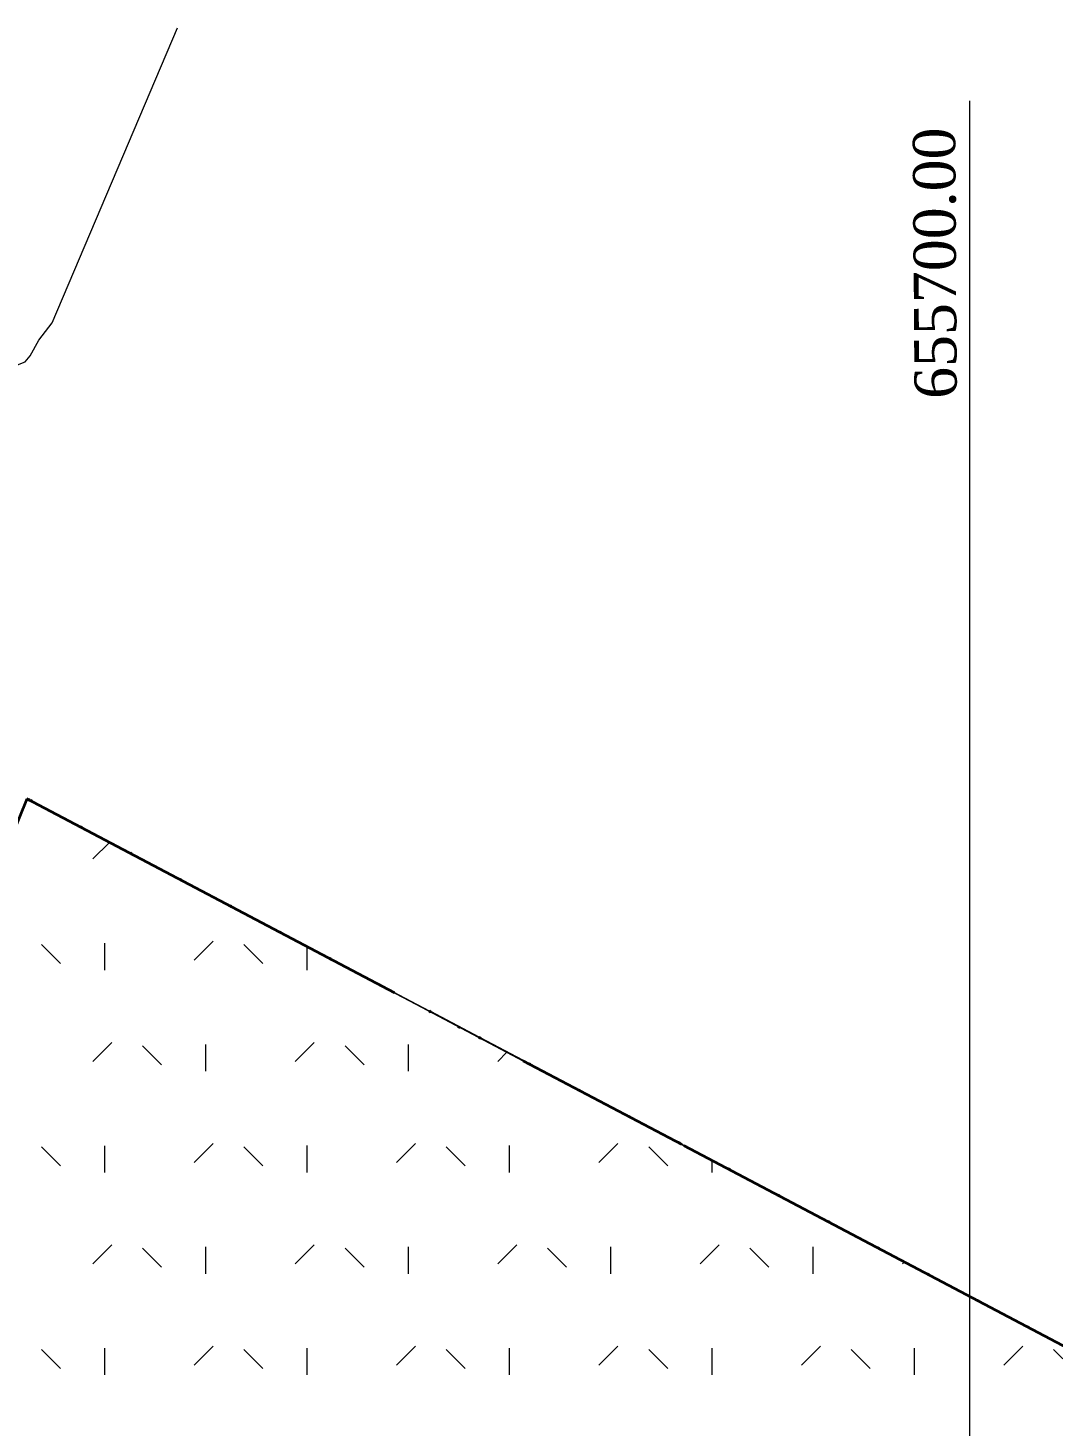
# Model space of a CAD drawing. Header units: metres. Extents: x -207 to 292, y -187 to 169.
# Drawn here: x -83.67 to -47.29, y 119.24 to 168.85 of the extents above; entities that cross this region are included whole.
import ezdxf

# ---------------------------------------------------------------- set-up
doc = ezdxf.new("R2010")
doc.units = ezdxf.units.M
doc.linetypes.add('IMPORT-IMPORT-LÍMITE2 _2_', pattern=[36.83, 6.35, -2.54, 0, -2.54, 25.4, 0, 0, 0])
for name, color, linetype, lineweight in [('A-GLAZ-CWMG', 7, 'Continuous', 9), ('ACHURADO', 7, 'Continuous', 9), ('C-TOPO', 7, 'Continuous', 9), ('C-TOPO-MAJR', 7, 'Continuous', 35), ('grilla', 7, 'Continuous', 9), ('linea propiedad', 7, 'IMPORT-IMPORT-LÍMITE2 _2_', 35)]:
    doc.layers.add(name, color=color, linetype=linetype, lineweight=lineweight)
doc.layers.add('PR10-ARQ-PL-001-Emplazamiento-C-1_dwg', color=7, linetype='Continuous', lineweight=9, true_color=0x767676)
doc.layers.add('TEXTO', color=5, linetype='Continuous', lineweight=9, true_color=0x0000ff)
doc.styles.add('Times New Roman_2', font='times.ttf', dxfattribs={"height": 1.5})

# ---------------------------------------------------------------- blocks, each defined once
blk = doc.blocks.new('PR10-ARQ-PL-001-Emplazamiento-C-1_dwg_Quad Corner Mullion - 50x50 mm-517351-PLANTA EMPLAZAMIENTO-674653-PLANTA EMPLAZAMIENTO ACTUALIZADO')
at = {"layer": 'A-GLAZ-CWMG', "flags": 128}
blk.add_lwpolyline([(0.025, 0.025), (-0.025, 0.025), (-0.025, -0.025), (0.025, -0.025)], close=True, dxfattribs=at)
blk = doc.blocks.new('PR10-ARQ-PL-001-Emplazamiento-C-1_dwg_Quad Corner Mullion - 50x50 mm-517358-PLANTA EMPLAZAMIENTO-674658-PLANTA EMPLAZAMIENTO ACTUALIZADO')
at = {"layer": 'A-GLAZ-CWMG', "flags": 128}
blk.add_lwpolyline([(0.025, 0.025), (0.025, -0.025), (-0.025, -0.025), (-0.025, 0.025)], close=True, dxfattribs=at)
blk = doc.blocks.new('PR10-ARQ-PL-001-Emplazamiento-C-1_dwg_Circular Mullion - 5mm-517344-PLANTA EMPLAZAMIENTO-674655-PLANTA EMPLAZAMIENTO ACTUALIZADO')
at = {"layer": 'A-GLAZ-CWMG', "flags": 128}
for points in [[(-84.442, 139.656), (-83.711, 141.464), (-83.713, 141.465), (-83.716, 141.466), (-84.446, 139.658), (-84.444, 139.657)], [(-84.444, 139.657), (-83.713, 141.465)]]:
    blk.add_lwpolyline(points, close=True, dxfattribs=at)
blk = doc.blocks.new('PR10-ARQ-PL-001-Emplazamiento-C-1_dwg_Circular Mullion - 5mm-532767-PLANTA EMPLAZAMIENTO-674680-PLANTA EMPLAZAMIENTO ACTUALIZADO')
at = {"layer": 'A-GLAZ-CWMG', "flags": 128}
for points in [[(-83.609, 141.446), (-83.573, 141.427), (-83.572, 141.429), (-83.57, 141.432), (-83.607, 141.451), (-83.608, 141.449)], [(-83.608, 141.449), (-83.572, 141.429)]]:
    blk.add_lwpolyline(points, close=True, dxfattribs=at)
blk = doc.blocks.new('PR10-ARQ-PL-001-Emplazamiento-C-1_dwg_Rectangular Mullion - 50 x 50 mm-517346-PLANTA EMPLAZAMIENTO-674657-PLANTA EMPLAZAMIENTO ACTUALIZADO')
at = {"layer": 'A-GLAZ-CWMG', "flags": 128}
blk.add_lwpolyline([(0.025, 0.025), (-0.025, 0.025), (-0.025, -0.025), (0.025, -0.025)], close=True, dxfattribs=at)
blk = doc.blocks.new('PR10-ARQ-PL-001-Emplazamiento-C-1_dwg_Rectangular Mullion - 50 x 50 mm-517357-PLANTA EMPLAZAMIENTO-674659-PLANTA EMPLAZAMIENTO ACTUALIZADO')
at = {"layer": 'A-GLAZ-CWMG', "flags": 128}
blk.add_lwpolyline([(0.025, 0.025), (0.025, -0.025), (-0.025, -0.025), (-0.025, 0.025)], close=True, dxfattribs=at)
blk = doc.blocks.new('PR10-ARQ-PL-001-Emplazamiento-C-1_dwg-674643-PLANTA EMPLAZAMIENTO ACTUALIZADO')
at = {"layer": 'ACHURADO'}
h = blk.add_hatch(dxfattribs=at)
h.set_pattern_fill('FP_1', color=256, style=0, pattern_type=2)
h.set_pattern_definition([(90, (-655750.258, -5498481.082), (-3.592, 3.592), [0.9525, -6.232]), (45, (-655750.258, -5498481.082), (-3.5921024484, 3.5921024484), [0.9525, -4.127]), (135, (-655750.258, -5498481.082), (-3.5921024484, -3.5921024484), [0.9525, -4.127])])
h.paths.add_polyline_path([(-161.771, -49.779), (-127.862, -43.679), (-120.948, -28.309), (-111.803, -11.418), (-104.331, 0.453), (-97.266, 16.755), (-92.284, 29.861), (-84.153, 48.383), (-83.895, 48.922), (-83.576, 49.56), (-83.246, 50.193), (-82.906, 50.82), (-82.555, 51.442), (-82.193, 52.057), (-81.821, 52.666), (-81.047, 53.865), (-80.645, 54.455), (-80.233, 55.037), (-79.811, 55.613), (-79.38, 56.182), (-75.091, 62.133), (-74.617, 62.76), (-74.134, 63.38), (-73.641, 63.992), (-73.138, 64.596), (-72.625, 65.192), (-72.103, 65.779), (-71.572, 66.359), (-70.664, 67.305), (-70.482, 67.491), (-69.923, 68.045), (-69.356, 68.589), (-68.78, 69.124), (-68.196, 69.65), (-67.003, 70.673), (-66.394, 71.17), (-65.778, 71.658), (-65.153, 72.136), (-64.522, 72.603), (-63.882, 73.061), (-63.236, 73.508), (-62.583, 73.945), (-61.922, 74.371), (-61.255, 74.787), (-60.582, 75.192), (-59.902, 75.586), (-59.306, 75.883), (-58.704, 76.167), (-58.097, 76.441), (-57.486, 76.702), (-56.869, 76.952), (-56.247, 77.19), (-55.621, 77.416), (-54.991, 77.63), (-54.357, 77.832), (-53.077, 78.199), (-52.433, 78.364), (-51.785, 78.517), (-51.134, 78.658), (-50.481, 78.785), (-49.826, 78.901), (-49.168, 79.003), (-48.509, 79.093), (-47.848, 79.171), (-47.185, 79.236), (-45.858, 79.327), (-45.193, 79.354), (-44.527, 79.367), (-43.862, 79.368), (-43.196, 79.357), (-42.531, 79.332), (-41.867, 79.295), (-41.203, 79.245), (-40.54, 79.183), (-39.879, 79.108), (-39.219, 79.02), (-38.562, 78.919), (-37.906, 78.806), (-37.252, 78.68), (-36.601, 78.542), (-35.953, 78.392), (-35.308, 78.229), (-34.666, 78.053), (47.551, 57.663), (47.81, 57.578), (48.073, 57.505), (48.338, 57.445), (48.607, 57.396), (48.877, 57.361), (49.148, 57.338), (49.421, 57.327), (49.693, 57.329), (49.966, 57.344), (50.237, 57.372), (50.506, 57.412), (50.774, 57.464), (51.038, 57.529), (51.3, 57.606), (51.811, 57.797), (52.059, 57.909), (52.301, 58.033), (52.538, 58.169), (52.768, 58.315), (52.991, 58.471), (53.207, 58.638), (53.414, 58.815), (53.614, 59.001), (53.804, 59.196), (53.985, 59.4), (54.156, 59.612), (54.318, 59.831), (54.469, 60.058), (54.609, 60.292), (54.738, 60.532), (54.856, 60.778), (54.962, 61.028), (55.057, 61.284), (55.14, 61.544), (55.21, 61.807), (55.269, 62.073), (55.314, 62.342), (55.348, 62.613), (55.368, 62.884), (55.486, 68.004), (-83.704, 141.488), (-151.221, -23.933)])
h.paths.add_polyline_path([(-98.109, 19.735), (-100.027, 20.525), (-97.678, 26.227), (-95.761, 25.431), (-97.988, 20.027)])
h.paths.add_polyline_path([(-94.264, 28.288), (-97.543, 29.64), (-95.193, 35.341), (-91.917, 33.984), (-94.257, 28.306)])
h.paths.add_polyline_path([(-88.37, 41.33), (-91.648, 42.682), (-89.298, 48.383), (-86.02, 47.032), (-88.359, 41.356)])
h.paths.add_polyline_path([(-107.511, 62.681), (-109.81, 61.362), (-111.554, 61.194), (-112.168, 61.108), (-111.143, 62.121), (-109.024, 62.933)])
h.paths.add_polyline_path([(-107.511, 62.681), (-104.877, 62.965), (-103.986, 62.697), (-104.876, 62.403)])
h.paths.add_polyline_path([(-106.042, 59.476), (-106.66, 60.171), (-107.511, 62.681), (-106.15, 60.408)])
h.paths.add_polyline_path([(-97.117, 62.944), (-99.416, 61.625), (-101.16, 61.457), (-101.774, 61.371), (-100.749, 62.384), (-98.63, 63.196)])
h.paths.add_polyline_path([(-95.648, 59.739), (-96.266, 60.434), (-97.117, 62.944), (-95.756, 60.671)])
h.paths.add_polyline_path([(-94.482, 62.666), (-97.117, 62.944), (-94.483, 63.228), (-93.592, 62.96)])
h.paths.add_polyline_path([(-104.12, 64.725), (-104.103, 64.74), (-104.082, 64.735)])
h.paths.add_polyline_path([(-103.959, 75.174), (-101.325, 75.458), (-100.433, 75.19), (-101.324, 74.896)])
h.paths.add_polyline_path([(-108.615, 73.601), (-107.591, 74.613), (-105.472, 75.426), (-103.959, 75.174), (-106.258, 73.855), (-108.002, 73.687)])
h.paths.add_polyline_path([(-100.567, 77.218), (-100.55, 77.233), (-100.53, 77.228)])
at = {"layer": 'C-TOPO', "flags": 128}
for points in [[(-83.704, 141.488), (-81.841, 140.505), (-81.731, 140.447), (-80.574, 139.836), (-80.333, 139.709), (-79.107, 139.061), (-78.734, 138.865), (-77.063, 137.982), (-74.237, 136.49), (-71.51, 135.051), (-70.849, 134.702), (-69.909, 134.205), (-65.48, 131.867), (-65.113, 131.673), (-64.893, 131.557), (-62.247, 130.16), (-61.796, 129.922), (-61.392, 129.709), (-59.53, 128.726), (-58.735, 128.306), (-58.323, 128.088), (-58.031, 127.934), (-57.307, 127.552), (-57.004, 127.392), (-56.299, 127.02), (-54.787, 126.222), (-54.254, 125.94), (-52.921, 125.237), (-52.055, 124.779), (-51.492, 124.482), (-41.665, 119.294)], [(-41.665, 119.294), (-51.492, 124.482), (-52.055, 124.779), (-52.921, 125.237), (-54.254, 125.94), (-54.787, 126.222), (-56.299, 127.02), (-57.004, 127.392), (-57.307, 127.552), (-58.031, 127.934), (-58.323, 128.088), (-58.735, 128.306), (-59.53, 128.726), (-61.392, 129.709), (-61.796, 129.922), (-62.247, 130.16), (-64.893, 131.557), (-65.113, 131.673), (-65.48, 131.867), (-69.909, 134.205), (-70.849, 134.702), (-71.51, 135.051), (-74.237, 136.49), (-77.063, 137.982), (-78.734, 138.865), (-79.107, 139.061), (-80.333, 139.709), (-80.574, 139.836), (-81.731, 140.447), (-81.841, 140.505), (-83.704, 141.488)]]:
    blk.add_lwpolyline(points, dxfattribs=at)
at = {"layer": 'C-TOPO-MAJR', "color": 1, "lineweight": 9, "true_color": 0xff0000, "flags": 128}
blk.add_lwpolyline([(-103.75, 164.108), (-100.654, 162.691), (-100.395, 162.102), (-97.693, 160.017), (-97.487, 159.772), (-96.809, 159.028), (-96.7, 158.997), (-94.947, 156.534), (-93.647, 155.223), (-85.556, 155.584), (-84.31, 156.787), (-83.768, 157), (-83.588, 157.207), (-83.277, 157.771), (-82.813, 158.377), (-78.362, 168.845)], dxfattribs=at)
at = {"layer": 'grilla'}
blk.add_line((-50.258, 166.258), (-50.258, -114.169), dxfattribs=at)
at = {"layer": 'linea propiedad', "flags": 128}
blk.add_lwpolyline([(143.795, -0.255), (151.813, 17.148), (-83.704, 141.488), (-161.771, -49.779), (-137.14, -85.351), (-83.167, -127.74), (-59.701, -140.481)], dxfattribs=at)
at = {"extrusion": (0, 0, -1), "rotation": 27.82712556350956}
for name, p in [('PR10-ARQ-PL-001-Emplazamiento-C-1_dwg_Quad Corner Mullion - 50x50 mm-517351-PLANTA EMPLAZAMIENTO-674653-PLANTA EMPLAZAMIENTO ACTUALIZADO', (83.63, 141.46)), ('PR10-ARQ-PL-001-Emplazamiento-C-1_dwg_Quad Corner Mullion - 50x50 mm-517358-PLANTA EMPLAZAMIENTO-674658-PLANTA EMPLAZAMIENTO ACTUALIZADO', (83.63, 141.46)), ('PR10-ARQ-PL-001-Emplazamiento-C-1_dwg_Rectangular Mullion - 50 x 50 mm-517346-PLANTA EMPLAZAMIENTO-674657-PLANTA EMPLAZAMIENTO ACTUALIZADO', (83.549, 141.418)), ('PR10-ARQ-PL-001-Emplazamiento-C-1_dwg_Rectangular Mullion - 50 x 50 mm-517357-PLANTA EMPLAZAMIENTO-674659-PLANTA EMPLAZAMIENTO ACTUALIZADO', (83.549, 141.418)), ('PR10-ARQ-PL-001-Emplazamiento-C-1_dwg_Rectangular Mullion - 50 x 50 mm-517346-PLANTA EMPLAZAMIENTO-674657-PLANTA EMPLAZAMIENTO ACTUALIZADO', (81.781, 140.484)), ('PR10-ARQ-PL-001-Emplazamiento-C-1_dwg_Rectangular Mullion - 50 x 50 mm-517357-PLANTA EMPLAZAMIENTO-674659-PLANTA EMPLAZAMIENTO ACTUALIZADO', (81.781, 140.484)), ('PR10-ARQ-PL-001-Emplazamiento-C-1_dwg_Rectangular Mullion - 50 x 50 mm-517346-PLANTA EMPLAZAMIENTO-674657-PLANTA EMPLAZAMIENTO ACTUALIZADO', (80.012, 139.55)), ('PR10-ARQ-PL-001-Emplazamiento-C-1_dwg_Rectangular Mullion - 50 x 50 mm-517357-PLANTA EMPLAZAMIENTO-674659-PLANTA EMPLAZAMIENTO ACTUALIZADO', (80.012, 139.55)), ('PR10-ARQ-PL-001-Emplazamiento-C-1_dwg_Rectangular Mullion - 50 x 50 mm-517346-PLANTA EMPLAZAMIENTO-674657-PLANTA EMPLAZAMIENTO ACTUALIZADO', (78.243, 138.617)), ('PR10-ARQ-PL-001-Emplazamiento-C-1_dwg_Rectangular Mullion - 50 x 50 mm-517357-PLANTA EMPLAZAMIENTO-674659-PLANTA EMPLAZAMIENTO ACTUALIZADO', (78.243, 138.617)), ('PR10-ARQ-PL-001-Emplazamiento-C-1_dwg_Rectangular Mullion - 50 x 50 mm-517346-PLANTA EMPLAZAMIENTO-674657-PLANTA EMPLAZAMIENTO ACTUALIZADO', (76.475, 137.683)), ('PR10-ARQ-PL-001-Emplazamiento-C-1_dwg_Rectangular Mullion - 50 x 50 mm-517357-PLANTA EMPLAZAMIENTO-674659-PLANTA EMPLAZAMIENTO ACTUALIZADO', (76.475, 137.683)), ('PR10-ARQ-PL-001-Emplazamiento-C-1_dwg_Rectangular Mullion - 50 x 50 mm-517346-PLANTA EMPLAZAMIENTO-674657-PLANTA EMPLAZAMIENTO ACTUALIZADO', (74.706, 136.75)), ('PR10-ARQ-PL-001-Emplazamiento-C-1_dwg_Rectangular Mullion - 50 x 50 mm-517357-PLANTA EMPLAZAMIENTO-674659-PLANTA EMPLAZAMIENTO ACTUALIZADO', (74.706, 136.75)), ('PR10-ARQ-PL-001-Emplazamiento-C-1_dwg_Rectangular Mullion - 50 x 50 mm-517346-PLANTA EMPLAZAMIENTO-674657-PLANTA EMPLAZAMIENTO ACTUALIZADO', (72.937, 135.816)), ('PR10-ARQ-PL-001-Emplazamiento-C-1_dwg_Rectangular Mullion - 50 x 50 mm-517357-PLANTA EMPLAZAMIENTO-674659-PLANTA EMPLAZAMIENTO ACTUALIZADO', (72.937, 135.816)), ('PR10-ARQ-PL-001-Emplazamiento-C-1_dwg_Rectangular Mullion - 50 x 50 mm-517346-PLANTA EMPLAZAMIENTO-674657-PLANTA EMPLAZAMIENTO ACTUALIZADO', (71.168, 134.882)), ('PR10-ARQ-PL-001-Emplazamiento-C-1_dwg_Rectangular Mullion - 50 x 50 mm-517357-PLANTA EMPLAZAMIENTO-674659-PLANTA EMPLAZAMIENTO ACTUALIZADO', (71.168, 134.882)), ('PR10-ARQ-PL-001-Emplazamiento-C-1_dwg_Rectangular Mullion - 50 x 50 mm-517346-PLANTA EMPLAZAMIENTO-674657-PLANTA EMPLAZAMIENTO ACTUALIZADO', (69.4, 133.949)), ('PR10-ARQ-PL-001-Emplazamiento-C-1_dwg_Rectangular Mullion - 50 x 50 mm-517357-PLANTA EMPLAZAMIENTO-674659-PLANTA EMPLAZAMIENTO ACTUALIZADO', (69.4, 133.949)), ('PR10-ARQ-PL-001-Emplazamiento-C-1_dwg_Rectangular Mullion - 50 x 50 mm-517346-PLANTA EMPLAZAMIENTO-674657-PLANTA EMPLAZAMIENTO ACTUALIZADO', (67.631, 133.015)), ('PR10-ARQ-PL-001-Emplazamiento-C-1_dwg_Rectangular Mullion - 50 x 50 mm-517357-PLANTA EMPLAZAMIENTO-674659-PLANTA EMPLAZAMIENTO ACTUALIZADO', (67.631, 133.015)), ('PR10-ARQ-PL-001-Emplazamiento-C-1_dwg_Rectangular Mullion - 50 x 50 mm-517346-PLANTA EMPLAZAMIENTO-674657-PLANTA EMPLAZAMIENTO ACTUALIZADO', (65.862, 132.082)), ('PR10-ARQ-PL-001-Emplazamiento-C-1_dwg_Rectangular Mullion - 50 x 50 mm-517357-PLANTA EMPLAZAMIENTO-674659-PLANTA EMPLAZAMIENTO ACTUALIZADO', (65.862, 132.082)), ('PR10-ARQ-PL-001-Emplazamiento-C-1_dwg_Rectangular Mullion - 50 x 50 mm-517346-PLANTA EMPLAZAMIENTO-674657-PLANTA EMPLAZAMIENTO ACTUALIZADO', (64.094, 131.148)), ('PR10-ARQ-PL-001-Emplazamiento-C-1_dwg_Rectangular Mullion - 50 x 50 mm-517357-PLANTA EMPLAZAMIENTO-674659-PLANTA EMPLAZAMIENTO ACTUALIZADO', (64.094, 131.148)), ('PR10-ARQ-PL-001-Emplazamiento-C-1_dwg_Rectangular Mullion - 50 x 50 mm-517346-PLANTA EMPLAZAMIENTO-674657-PLANTA EMPLAZAMIENTO ACTUALIZADO', (62.325, 130.214)), ('PR10-ARQ-PL-001-Emplazamiento-C-1_dwg_Rectangular Mullion - 50 x 50 mm-517357-PLANTA EMPLAZAMIENTO-674659-PLANTA EMPLAZAMIENTO ACTUALIZADO', (62.325, 130.214)), ('PR10-ARQ-PL-001-Emplazamiento-C-1_dwg_Rectangular Mullion - 50 x 50 mm-517346-PLANTA EMPLAZAMIENTO-674657-PLANTA EMPLAZAMIENTO ACTUALIZADO', (60.556, 129.281)), ('PR10-ARQ-PL-001-Emplazamiento-C-1_dwg_Rectangular Mullion - 50 x 50 mm-517357-PLANTA EMPLAZAMIENTO-674659-PLANTA EMPLAZAMIENTO ACTUALIZADO', (60.556, 129.281)), ('PR10-ARQ-PL-001-Emplazamiento-C-1_dwg_Rectangular Mullion - 50 x 50 mm-517346-PLANTA EMPLAZAMIENTO-674657-PLANTA EMPLAZAMIENTO ACTUALIZADO', (58.787, 128.347)), ('PR10-ARQ-PL-001-Emplazamiento-C-1_dwg_Rectangular Mullion - 50 x 50 mm-517357-PLANTA EMPLAZAMIENTO-674659-PLANTA EMPLAZAMIENTO ACTUALIZADO', (58.787, 128.347)), ('PR10-ARQ-PL-001-Emplazamiento-C-1_dwg_Rectangular Mullion - 50 x 50 mm-517346-PLANTA EMPLAZAMIENTO-674657-PLANTA EMPLAZAMIENTO ACTUALIZADO', (57.019, 127.413)), ('PR10-ARQ-PL-001-Emplazamiento-C-1_dwg_Rectangular Mullion - 50 x 50 mm-517357-PLANTA EMPLAZAMIENTO-674659-PLANTA EMPLAZAMIENTO ACTUALIZADO', (57.019, 127.413)), ('PR10-ARQ-PL-001-Emplazamiento-C-1_dwg_Rectangular Mullion - 50 x 50 mm-517346-PLANTA EMPLAZAMIENTO-674657-PLANTA EMPLAZAMIENTO ACTUALIZADO', (55.25, 126.48)), ('PR10-ARQ-PL-001-Emplazamiento-C-1_dwg_Rectangular Mullion - 50 x 50 mm-517357-PLANTA EMPLAZAMIENTO-674659-PLANTA EMPLAZAMIENTO ACTUALIZADO', (55.25, 126.48)), ('PR10-ARQ-PL-001-Emplazamiento-C-1_dwg_Rectangular Mullion - 50 x 50 mm-517346-PLANTA EMPLAZAMIENTO-674657-PLANTA EMPLAZAMIENTO ACTUALIZADO', (53.481, 125.546)), ('PR10-ARQ-PL-001-Emplazamiento-C-1_dwg_Rectangular Mullion - 50 x 50 mm-517357-PLANTA EMPLAZAMIENTO-674659-PLANTA EMPLAZAMIENTO ACTUALIZADO', (53.481, 125.546)), ('PR10-ARQ-PL-001-Emplazamiento-C-1_dwg_Rectangular Mullion - 50 x 50 mm-517346-PLANTA EMPLAZAMIENTO-674657-PLANTA EMPLAZAMIENTO ACTUALIZADO', (51.712, 124.613)), ('PR10-ARQ-PL-001-Emplazamiento-C-1_dwg_Rectangular Mullion - 50 x 50 mm-517357-PLANTA EMPLAZAMIENTO-674659-PLANTA EMPLAZAMIENTO ACTUALIZADO', (51.712, 124.613)), ('PR10-ARQ-PL-001-Emplazamiento-C-1_dwg_Rectangular Mullion - 50 x 50 mm-517346-PLANTA EMPLAZAMIENTO-674657-PLANTA EMPLAZAMIENTO ACTUALIZADO', (49.944, 123.679)), ('PR10-ARQ-PL-001-Emplazamiento-C-1_dwg_Rectangular Mullion - 50 x 50 mm-517357-PLANTA EMPLAZAMIENTO-674659-PLANTA EMPLAZAMIENTO ACTUALIZADO', (49.944, 123.679)), ('PR10-ARQ-PL-001-Emplazamiento-C-1_dwg_Rectangular Mullion - 50 x 50 mm-517346-PLANTA EMPLAZAMIENTO-674657-PLANTA EMPLAZAMIENTO ACTUALIZADO', (48.175, 122.745)), ('PR10-ARQ-PL-001-Emplazamiento-C-1_dwg_Rectangular Mullion - 50 x 50 mm-517357-PLANTA EMPLAZAMIENTO-674659-PLANTA EMPLAZAMIENTO ACTUALIZADO', (48.175, 122.745))]:
    blk.add_blockref(name, p, dxfattribs=at)
blk.add_blockref('PR10-ARQ-PL-001-Emplazamiento-C-1_dwg_Circular Mullion - 5mm-532767-PLANTA EMPLAZAMIENTO-674680-PLANTA EMPLAZAMIENTO ACTUALIZADO', (0, 0))
blk.add_blockref('PR10-ARQ-PL-001-Emplazamiento-C-1_dwg_Circular Mullion - 5mm-532767-PLANTA EMPLAZAMIENTO-674680-PLANTA EMPLAZAMIENTO ACTUALIZADO', (0, 0))
blk.add_blockref('PR10-ARQ-PL-001-Emplazamiento-C-1_dwg_Circular Mullion - 5mm-532767-PLANTA EMPLAZAMIENTO-674680-PLANTA EMPLAZAMIENTO ACTUALIZADO', (0, 0))
for p, rotation in [((-231.036, 71.577), 264.1728744364905), ((-231.036, 71.577), 264.1728744364905), ((-231.036, 71.577), 264.1728744364905), ((-229.267, 70.644), 264.17287443649), ((-229.267, 70.644), 264.1728744364904), ((-229.267, 70.644), 264.1728744364904), ((-227.499, 69.71), 264.1728744364909), ((-227.499, 69.71), 264.1728744364905), ((-227.499, 69.71), 264.1728744364905), ((-225.73, 68.777), 264.17287443649), ((-225.73, 68.777), 264.17287443649), ((-225.73, 68.777), 264.17287443649), ((-223.961, 67.843), 264.1728744364909), ((-223.961, 67.843), 264.1728744364909), ((-223.961, 67.843), 264.1728744364909), ((-222.193, 66.909), 264.1728744364899), ((-222.193, 66.909), 264.1728744364899), ((-222.193, 66.909), 264.1728744364899), ((-220.424, 65.976), 264.1728744364909), ((-220.424, 65.976), 264.1728744364909), ((-220.424, 65.976), 264.1728744364909), ((-218.655, 65.042), 264.17287443649), ((-218.655, 65.042), 264.17287443649), ((-218.655, 65.042), 264.17287443649), ((-216.886, 64.109), 264.1728744364904), ((-216.886, 64.109), 264.1728744364904), ((-216.886, 64.109), 264.1728744364904), ((-215.118, 63.175), 264.1728744364909), ((-215.118, 63.175), 264.1728744364909), ((-215.118, 63.175), 264.1728744364909), ((-213.349, 62.241), 264.17287443649), ((-213.349, 62.241), 264.1728744364899), ((-213.349, 62.241), 264.1728744364899), ((-211.58, 61.308), 264.1728744364909), ((-211.58, 61.308), 264.1728744364909), ((-211.58, 61.308), 264.1728744364909), ((-209.811, 60.374), 264.1728744364899), ((-209.811, 60.374), 264.1728744364899), ((-209.811, 60.374), 264.1728744364899), ((-208.043, 59.441), 264.1728744364909), ((-208.043, 59.441), 264.1728744364909), ((-208.043, 59.441), 264.1728744364909), ((-206.274, 58.507), 264.17287443649), ((-206.274, 58.507), 264.17287443649), ((-206.274, 58.507), 264.17287443649), ((-204.505, 57.573), 264.1728744364909), ((-204.505, 57.573), 264.1728744364909), ((-204.505, 57.573), 264.1728744364904), ((-202.737, 56.64), 264.17287443649), ((-202.737, 56.64), 264.17287443649), ((-202.737, 56.64), 264.1728744364904), ((-200.968, 55.706), 264.1728744364908), ((-200.968, 55.706), 264.1728744364908), ((-200.968, 55.706), 264.1728744364908), ((-199.199, 54.772), 264.17287443649), ((-199.199, 54.772), 264.17287443649), ((-199.199, 54.772), 264.17287443649), ((-197.43, 53.839), 264.1728744364904), ((-197.43, 53.839), 264.1728744364904), ((-197.43, 53.839), 264.1728744364904), ((-195.662, 52.905), 264.1728744364905), ((-195.662, 52.905), 264.1728744364905), ((-195.662, 52.905), 264.1728744364905)]:
    blk.add_blockref('PR10-ARQ-PL-001-Emplazamiento-C-1_dwg_Circular Mullion - 5mm-517344-PLANTA EMPLAZAMIENTO-674655-PLANTA EMPLAZAMIENTO ACTUALIZADO', p, dxfattribs=dict(rotation=rotation))
at = {"layer": 'TEXTO', "color": 7, "insert": (-52.208, 155.679), "char_height": 1.5, "width": 11.53286, "attachment_point": 1, "rotation": 90.3432, "line_spacing_factor": 1.029793, "style": 'Times New Roman_2'}
blk.add_mtext('655700.00', dxfattribs=at)
blk = doc.blocks.new('Quad Corner Mullion - 50x50 mm-517351-PLANTA EMPLAZAMIENTO ACTUALIZADO')
at = {"layer": 'A-GLAZ-CWMG'}
for p, q in [((0.025, 0.025), (-0.025, 0.025)), ((-0.025, 0.025), (-0.025, -0.025)), ((0.025, -0.025), (0.025, 0.025)), ((-0.025, -0.025), (0.025, -0.025))]:
    blk.add_line(p, q, dxfattribs=at)
blk = doc.blocks.new('Quad Corner Mullion - 50x50 mm-517358-PLANTA EMPLAZAMIENTO ACTUALIZADO')
at = {"layer": 'A-GLAZ-CWMG'}
for p, q in [((-0.025, -0.025), (-0.025, 0.025)), ((-0.025, 0.025), (0.025, 0.025)), ((0.025, 0.025), (0.025, -0.025)), ((0.025, -0.025), (-0.025, -0.025))]:
    blk.add_line(p, q, dxfattribs=at)
blk = doc.blocks.new('Circular Mullion - 5mm-517344-PLANTA EMPLAZAMIENTO ACTUALIZADO')
at = {"layer": 'A-GLAZ-CWMG'}
for p, q in [((-83.716, 141.466), (-84.446, 139.658)), ((-84.444, 139.657), (-83.713, 141.465)), ((-83.713, 141.465), (-84.444, 139.657)), ((-84.442, 139.656), (-83.711, 141.464)), ((-83.713, 141.465), (-83.716, 141.466)), ((-83.711, 141.464), (-83.713, 141.465)), ((-84.446, 139.658), (-84.444, 139.657)), ((-84.444, 139.657), (-84.442, 139.656))]:
    blk.add_line(p, q, dxfattribs=at)
blk = doc.blocks.new('Circular Mullion - 5mm-532767-PLANTA EMPLAZAMIENTO ACTUALIZADO')
at = {"layer": 'A-GLAZ-CWMG'}
for p, q in [((-83.608, 141.449), (-83.609, 141.446)), ((-83.609, 141.446), (-83.573, 141.427)), ((-83.607, 141.451), (-83.608, 141.449)), ((-83.608, 141.449), (-83.572, 141.429)), ((-83.572, 141.429), (-83.608, 141.449)), ((-83.57, 141.432), (-83.607, 141.451)), ((-83.573, 141.427), (-83.572, 141.429)), ((-83.572, 141.429), (-83.57, 141.432))]:
    blk.add_line(p, q, dxfattribs=at)
blk = doc.blocks.new('Rectangular Mullion - 50 x 50 mm-517346-PLANTA EMPLAZAMIENTO ACTUALIZADO')
at = {"layer": 'A-GLAZ-CWMG'}
for p, q in [((0.025, 0.025), (-0.025, 0.025)), ((-0.025, 0.025), (-0.025, -0.025)), ((0.025, -0.025), (0.025, 0.025)), ((-0.025, -0.025), (0.025, -0.025))]:
    blk.add_line(p, q, dxfattribs=at)
blk = doc.blocks.new('Rectangular Mullion - 50 x 50 mm-517357-PLANTA EMPLAZAMIENTO ACTUALIZADO')
at = {"layer": 'A-GLAZ-CWMG'}
for p, q in [((-0.025, -0.025), (-0.025, 0.025)), ((-0.025, 0.025), (0.025, 0.025)), ((0.025, 0.025), (0.025, -0.025)), ((0.025, -0.025), (-0.025, -0.025))]:
    blk.add_line(p, q, dxfattribs=at)

msp = doc.modelspace()

# ---------------------------------------------------------------- linework, layer by layer
at = {"layer": 'C-TOPO'}
for p, q in [((-83.704, 141.488), (-81.841, 140.505)), ((-81.841, 140.505), (-83.704, 141.488)), ((-81.841, 140.505), (-81.731, 140.447)), ((-81.731, 140.447), (-81.841, 140.505)), ((-81.731, 140.447), (-80.574, 139.836)), ((-80.574, 139.836), (-81.731, 140.447)), ((-80.574, 139.836), (-80.333, 139.709)), ((-80.333, 139.709), (-80.574, 139.836)), ((-80.333, 139.709), (-79.107, 139.061)), ((-79.107, 139.061), (-80.333, 139.709)), ((-79.107, 139.061), (-78.734, 138.865)), ((-78.734, 138.865), (-79.107, 139.061)), ((-78.734, 138.865), (-77.063, 137.982)), ((-77.063, 137.982), (-78.734, 138.865)), ((-77.063, 137.982), (-74.237, 136.49)), ((-74.237, 136.49), (-77.063, 137.982)), ((-74.237, 136.49), (-71.51, 135.051)), ((-71.51, 135.051), (-74.237, 136.49)), ((-71.51, 135.051), (-70.849, 134.702)), ((-70.849, 134.702), (-71.51, 135.051)), ((-70.849, 134.702), (-69.909, 134.205)), ((-69.909, 134.205), (-70.849, 134.702)), ((-69.909, 134.205), (-65.48, 131.867)), ((-65.48, 131.867), (-69.909, 134.205)), ((-65.48, 131.867), (-65.113, 131.673)), ((-65.113, 131.673), (-65.48, 131.867)), ((-65.113, 131.673), (-64.893, 131.557)), ((-64.893, 131.557), (-65.113, 131.673)), ((-64.893, 131.557), (-62.247, 130.16)), ((-62.247, 130.16), (-64.893, 131.557)), ((-62.247, 130.16), (-61.796, 129.922)), ((-61.796, 129.922), (-62.247, 130.16)), ((-61.796, 129.922), (-61.392, 129.709)), ((-61.392, 129.709), (-61.796, 129.922)), ((-61.392, 129.709), (-59.53, 128.726)), ((-59.53, 128.726), (-61.392, 129.709)), ((-59.53, 128.726), (-58.735, 128.306)), ((-58.735, 128.306), (-59.53, 128.726)), ((-58.735, 128.306), (-58.323, 128.088)), ((-58.323, 128.088), (-58.735, 128.306)), ((-58.323, 128.088), (-58.031, 127.934)), ((-58.031, 127.934), (-58.323, 128.088)), ((-58.031, 127.934), (-57.307, 127.552)), ((-57.307, 127.552), (-58.031, 127.934)), ((-57.307, 127.552), (-57.004, 127.392)), ((-57.004, 127.392), (-57.307, 127.552)), ((-57.004, 127.392), (-56.299, 127.02)), ((-56.299, 127.02), (-57.004, 127.392)), ((-56.299, 127.02), (-54.787, 126.222)), ((-54.787, 126.222), (-56.299, 127.02)), ((-54.787, 126.222), (-54.254, 125.94)), ((-54.254, 125.94), (-54.787, 126.222)), ((-54.254, 125.94), (-52.921, 125.237)), ((-52.921, 125.237), (-54.254, 125.94)), ((-52.921, 125.237), (-52.055, 124.779)), ((-52.055, 124.779), (-52.921, 125.237)), ((-52.055, 124.779), (-51.492, 124.482)), ((-51.492, 124.482), (-52.055, 124.779)), ((-51.492, 124.482), (-41.665, 119.294)), ((-41.665, 119.294), (-51.492, 124.482))]:
    msp.add_line(p, q, dxfattribs=at)
at = {"layer": 'C-TOPO-MAJR', "color": 1, "lineweight": 9, "true_color": 0xff0000, "flags": 128}
msp.add_lwpolyline([(-103.75, 164.108), (-100.654, 162.691), (-100.395, 162.102), (-97.693, 160.017), (-97.487, 159.772), (-96.809, 159.028), (-96.7, 158.997), (-94.947, 156.534), (-93.647, 155.223), (-85.556, 155.584), (-84.31, 156.787), (-83.768, 157), (-83.588, 157.207), (-83.277, 157.771), (-82.813, 158.377), (-78.362, 168.845)], dxfattribs=at)

# ---------------------------------------------------------------- block references
at = {"layer": 'A-GLAZ-CWMG', "extrusion": (0, 0, -1), "rotation": 27.82712556350956}
for name, p in [('Quad Corner Mullion - 50x50 mm-517351-PLANTA EMPLAZAMIENTO ACTUALIZADO', (83.63, 141.46)), ('Quad Corner Mullion - 50x50 mm-517358-PLANTA EMPLAZAMIENTO ACTUALIZADO', (83.63, 141.46)), ('Rectangular Mullion - 50 x 50 mm-517346-PLANTA EMPLAZAMIENTO ACTUALIZADO', (83.549, 141.418)), ('Rectangular Mullion - 50 x 50 mm-517357-PLANTA EMPLAZAMIENTO ACTUALIZADO', (83.549, 141.418)), ('Rectangular Mullion - 50 x 50 mm-517346-PLANTA EMPLAZAMIENTO ACTUALIZADO', (81.781, 140.484)), ('Rectangular Mullion - 50 x 50 mm-517357-PLANTA EMPLAZAMIENTO ACTUALIZADO', (81.781, 140.484)), ('Rectangular Mullion - 50 x 50 mm-517346-PLANTA EMPLAZAMIENTO ACTUALIZADO', (80.012, 139.55)), ('Rectangular Mullion - 50 x 50 mm-517357-PLANTA EMPLAZAMIENTO ACTUALIZADO', (80.012, 139.55)), ('Rectangular Mullion - 50 x 50 mm-517346-PLANTA EMPLAZAMIENTO ACTUALIZADO', (78.243, 138.617)), ('Rectangular Mullion - 50 x 50 mm-517357-PLANTA EMPLAZAMIENTO ACTUALIZADO', (78.243, 138.617)), ('Rectangular Mullion - 50 x 50 mm-517346-PLANTA EMPLAZAMIENTO ACTUALIZADO', (76.475, 137.683)), ('Rectangular Mullion - 50 x 50 mm-517357-PLANTA EMPLAZAMIENTO ACTUALIZADO', (76.475, 137.683)), ('Rectangular Mullion - 50 x 50 mm-517346-PLANTA EMPLAZAMIENTO ACTUALIZADO', (74.706, 136.75)), ('Rectangular Mullion - 50 x 50 mm-517357-PLANTA EMPLAZAMIENTO ACTUALIZADO', (74.706, 136.75)), ('Rectangular Mullion - 50 x 50 mm-517346-PLANTA EMPLAZAMIENTO ACTUALIZADO', (72.937, 135.816)), ('Rectangular Mullion - 50 x 50 mm-517357-PLANTA EMPLAZAMIENTO ACTUALIZADO', (72.937, 135.816)), ('Rectangular Mullion - 50 x 50 mm-517346-PLANTA EMPLAZAMIENTO ACTUALIZADO', (71.168, 134.882)), ('Rectangular Mullion - 50 x 50 mm-517357-PLANTA EMPLAZAMIENTO ACTUALIZADO', (71.168, 134.882)), ('Rectangular Mullion - 50 x 50 mm-517346-PLANTA EMPLAZAMIENTO ACTUALIZADO', (69.4, 133.949)), ('Rectangular Mullion - 50 x 50 mm-517357-PLANTA EMPLAZAMIENTO ACTUALIZADO', (69.4, 133.949)), ('Rectangular Mullion - 50 x 50 mm-517346-PLANTA EMPLAZAMIENTO ACTUALIZADO', (67.631, 133.015)), ('Rectangular Mullion - 50 x 50 mm-517357-PLANTA EMPLAZAMIENTO ACTUALIZADO', (67.631, 133.015)), ('Rectangular Mullion - 50 x 50 mm-517346-PLANTA EMPLAZAMIENTO ACTUALIZADO', (65.862, 132.082)), ('Rectangular Mullion - 50 x 50 mm-517357-PLANTA EMPLAZAMIENTO ACTUALIZADO', (65.862, 132.082)), ('Rectangular Mullion - 50 x 50 mm-517346-PLANTA EMPLAZAMIENTO ACTUALIZADO', (64.094, 131.148)), ('Rectangular Mullion - 50 x 50 mm-517357-PLANTA EMPLAZAMIENTO ACTUALIZADO', (64.094, 131.148)), ('Rectangular Mullion - 50 x 50 mm-517346-PLANTA EMPLAZAMIENTO ACTUALIZADO', (62.325, 130.214)), ('Rectangular Mullion - 50 x 50 mm-517357-PLANTA EMPLAZAMIENTO ACTUALIZADO', (62.325, 130.214)), ('Rectangular Mullion - 50 x 50 mm-517346-PLANTA EMPLAZAMIENTO ACTUALIZADO', (60.556, 129.281)), ('Rectangular Mullion - 50 x 50 mm-517357-PLANTA EMPLAZAMIENTO ACTUALIZADO', (60.556, 129.281)), ('Rectangular Mullion - 50 x 50 mm-517346-PLANTA EMPLAZAMIENTO ACTUALIZADO', (58.787, 128.347)), ('Rectangular Mullion - 50 x 50 mm-517357-PLANTA EMPLAZAMIENTO ACTUALIZADO', (58.787, 128.347)), ('Rectangular Mullion - 50 x 50 mm-517346-PLANTA EMPLAZAMIENTO ACTUALIZADO', (57.019, 127.413)), ('Rectangular Mullion - 50 x 50 mm-517357-PLANTA EMPLAZAMIENTO ACTUALIZADO', (57.019, 127.413)), ('Rectangular Mullion - 50 x 50 mm-517346-PLANTA EMPLAZAMIENTO ACTUALIZADO', (55.25, 126.48)), ('Rectangular Mullion - 50 x 50 mm-517357-PLANTA EMPLAZAMIENTO ACTUALIZADO', (55.25, 126.48)), ('Rectangular Mullion - 50 x 50 mm-517346-PLANTA EMPLAZAMIENTO ACTUALIZADO', (53.481, 125.546)), ('Rectangular Mullion - 50 x 50 mm-517357-PLANTA EMPLAZAMIENTO ACTUALIZADO', (53.481, 125.546)), ('Rectangular Mullion - 50 x 50 mm-517346-PLANTA EMPLAZAMIENTO ACTUALIZADO', (51.712, 124.613)), ('Rectangular Mullion - 50 x 50 mm-517357-PLANTA EMPLAZAMIENTO ACTUALIZADO', (51.712, 124.613)), ('Rectangular Mullion - 50 x 50 mm-517346-PLANTA EMPLAZAMIENTO ACTUALIZADO', (49.944, 123.679)), ('Rectangular Mullion - 50 x 50 mm-517357-PLANTA EMPLAZAMIENTO ACTUALIZADO', (49.944, 123.679)), ('Rectangular Mullion - 50 x 50 mm-517346-PLANTA EMPLAZAMIENTO ACTUALIZADO', (48.175, 122.745)), ('Rectangular Mullion - 50 x 50 mm-517357-PLANTA EMPLAZAMIENTO ACTUALIZADO', (48.175, 122.745))]:
    msp.add_blockref(name, p, dxfattribs=at)
at = {"layer": 'A-GLAZ-CWMG'}
msp.add_blockref('Circular Mullion - 5mm-532767-PLANTA EMPLAZAMIENTO ACTUALIZADO', (0, 0), dxfattribs=at)
msp.add_blockref('Circular Mullion - 5mm-532767-PLANTA EMPLAZAMIENTO ACTUALIZADO', (0, 0), dxfattribs=at)
msp.add_blockref('Circular Mullion - 5mm-532767-PLANTA EMPLAZAMIENTO ACTUALIZADO', (0, 0), dxfattribs=at)
for p, rotation in [((-231.036, 71.577), 264.1728744364905), ((-231.036, 71.577), 264.1728744364905), ((-231.036, 71.577), 264.1728744364905), ((-229.267, 70.644), 264.17287443649), ((-229.267, 70.644), 264.1728744364904), ((-229.267, 70.644), 264.1728744364904), ((-227.499, 69.71), 264.1728744364909), ((-227.499, 69.71), 264.1728744364905), ((-227.499, 69.71), 264.1728744364905), ((-225.73, 68.777), 264.17287443649), ((-225.73, 68.777), 264.17287443649), ((-225.73, 68.777), 264.17287443649), ((-223.961, 67.843), 264.1728744364909), ((-223.961, 67.843), 264.1728744364909), ((-223.961, 67.843), 264.1728744364909), ((-222.193, 66.909), 264.1728744364899), ((-222.193, 66.909), 264.1728744364899), ((-222.193, 66.909), 264.1728744364899), ((-220.424, 65.976), 264.1728744364909), ((-220.424, 65.976), 264.1728744364909), ((-220.424, 65.976), 264.1728744364909), ((-218.655, 65.042), 264.17287443649), ((-218.655, 65.042), 264.17287443649), ((-218.655, 65.042), 264.17287443649), ((-216.886, 64.109), 264.1728744364904), ((-216.886, 64.109), 264.1728744364904), ((-216.886, 64.109), 264.1728744364904), ((-215.118, 63.175), 264.1728744364909), ((-215.118, 63.175), 264.1728744364909), ((-215.118, 63.175), 264.1728744364909), ((-213.349, 62.241), 264.17287443649), ((-213.349, 62.241), 264.1728744364899), ((-213.349, 62.241), 264.1728744364899), ((-211.58, 61.308), 264.1728744364909), ((-211.58, 61.308), 264.1728744364909), ((-211.58, 61.308), 264.1728744364909), ((-209.811, 60.374), 264.1728744364899), ((-209.811, 60.374), 264.1728744364899), ((-209.811, 60.374), 264.1728744364899), ((-208.043, 59.441), 264.1728744364909), ((-208.043, 59.441), 264.1728744364909), ((-208.043, 59.441), 264.1728744364909), ((-206.274, 58.507), 264.17287443649), ((-206.274, 58.507), 264.17287443649), ((-206.274, 58.507), 264.17287443649), ((-204.505, 57.573), 264.1728744364909), ((-204.505, 57.573), 264.1728744364909), ((-204.505, 57.573), 264.1728744364904), ((-202.737, 56.64), 264.17287443649), ((-202.737, 56.64), 264.17287443649), ((-202.737, 56.64), 264.1728744364904), ((-200.968, 55.706), 264.1728744364908), ((-200.968, 55.706), 264.1728744364908), ((-200.968, 55.706), 264.1728744364908), ((-199.199, 54.772), 264.17287443649), ((-199.199, 54.772), 264.17287443649), ((-199.199, 54.772), 264.17287443649), ((-197.43, 53.839), 264.1728744364904), ((-197.43, 53.839), 264.1728744364904), ((-197.43, 53.839), 264.1728744364904), ((-195.662, 52.905), 264.1728744364905), ((-195.662, 52.905), 264.1728744364905), ((-195.662, 52.905), 264.1728744364905)]:
    msp.add_blockref('Circular Mullion - 5mm-517344-PLANTA EMPLAZAMIENTO ACTUALIZADO', p, dxfattribs=dict(at, rotation=rotation))
at = {"layer": 'PR10-ARQ-PL-001-Emplazamiento-C-1_dwg', "color": 7}
msp.add_blockref('PR10-ARQ-PL-001-Emplazamiento-C-1_dwg-674643-PLANTA EMPLAZAMIENTO ACTUALIZADO', (0, 0), dxfattribs=at)

doc.saveas('drawing.dxf')
